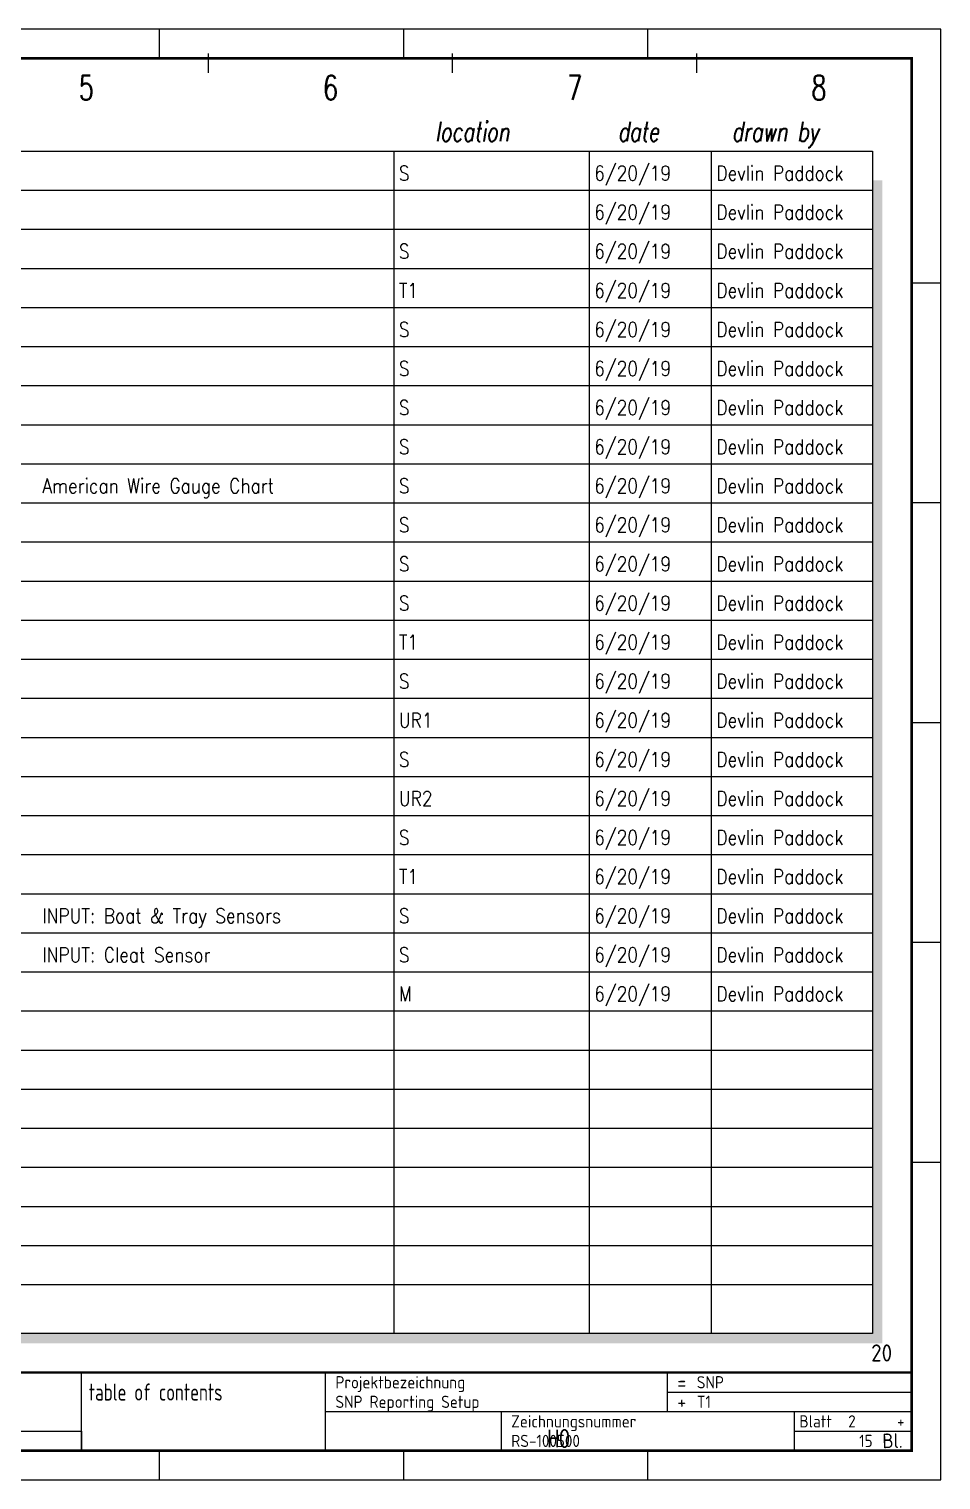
# Model space of a CAD drawing. Extents: x 0 to 420, y 0 to 297.
# Drawn here: x 233.3 to 420, y 0 to 297 of the extents above; entities that cross this region are included whole.
import ezdxf
from ezdxf.enums import TextEntityAlignment as Align

# ---------------------------------------------------------------- set-up
doc = ezdxf.new("R2010")
doc.units = 0
doc.header["$LTSCALE"] = 25
doc.layers.get('0').update_dxf_attribs({"linetype": 'CONTINUOUS'})
for name, color, linetype in [('ECS_LEV_PG_FRAME', 7, 'CONTINUOUS'), ('ECS_LEV_PG_LADDER', 7, 'CONTINUOUS'), ('ECS_LEV_PH_DATA', 7, 'CONTINUOUS'), ('ECS_LEV_PH_LOGO', 7, 'CONTINUOUS'), ('ECS_LXV_LINE', 7, 'CONTINUOUS'), ('ECS_LXV_TEXT', 7, 'CONTINUOUS')]:
    doc.layers.add(name, color=color, linetype=linetype)
doc.styles.add('ISOCP', font='ISOCP.SHX', dxfattribs={"oblique": 0.017453, "height": 1})
doc.styles.add('ROMANS', font='ROMANS.SHX', dxfattribs={"oblique": 0.017453})

# ---------------------------------------------------------------- blocks, each defined once
blk = doc.blocks.new('__TEXT_')
blk = doc.blocks.new('__PHTEXT_')
blk = doc.blocks.new('sylvania')
at = {"layer": 'ECS_LXV_TEXT', "color": 7, "linetype": 'Continuous'}
ref = blk.add_blockref('__TEXT_', (0, 0), dxfattribs=at)
ref.add_attrib('ECS_T_TEXT_0.0', 'H0', dxfattribs={"color": 7, "linetype": 'Continuous', "height": 3.5, "style": 'ROMANS', "width": 0.725}).set_placement((204, 8.5), align=Align.MIDDLE_RIGHT)

msp = doc.modelspace()

# ---------------------------------------------------------------- linework, layer by layer
at = {"extrusion": (0.57735, 0.57735, 0.57735)}
for p, q in [((28, 272), (406, 272)), ((406, 272), (406, 30)), ((386, 30), (28, 30)), ((406, 30), (48, 30))]:
    msp.add_line(p, q, dxfattribs=at)
at = {"layer": 'ECS_LEV_PG_FRAME', "color": 7, "linetype": 'Continuous'}
for p, q in [((420, 297), (0, 297)), ((420, 0), (420, 297)), ((0, 0), (420, 0))]:
    msp.add_line(p, q, dxfattribs=at)
at = {"layer": 'ECS_LEV_PG_LADDER', "linetype": 'Continuous'}
for p, q in [((270, 288), (270, 292)), ((320, 288), (320, 292)), ((370, 288), (370, 292))]:
    msp.add_line(p, q, dxfattribs=at)
at = {"layer": 'ECS_LEV_PH_DATA', "color": 7, "linetype": 'Continuous'}
for p, q in [((420, 297), (0, 297)), ((420, 297), (0, 297)), ((420, 0), (420, 297)), ((420, 0), (420, 297)), ((0, 0), (420, 0)), ((0, 0), (420, 0))]:
    msp.add_line(p, q, dxfattribs=at)
at = {"layer": 'ECS_LEV_PH_DATA', "linetype": 'Continuous'}
for p, q in [((260, 291), (260, 297)), ((310, 291), (310, 297)), ((360, 291), (360, 297))]:
    msp.add_line(p, q, dxfattribs=at)
at = {"layer": 'ECS_LEV_PH_DATA', "color": 7}
for p, q in [((420, 245), (414, 245)), ((420, 200), (414, 200)), ((420, 155), (414, 155)), ((420, 110), (414, 110)), ((420, 65), (414, 65)), ((244, 6), (244, 22)), ((294, 6), (294, 22)), ((364, 14), (364, 22)), ((364, 18), (414, 18)), ((294, 14), (414, 14)), ((330, 6), (330, 14)), ((390, 6), (390, 14)), ((6, 10), (244, 10)), ((244, 10), (244, 6)), ((390, 10), (414, 10)), ((260, 0), (260, 6)), ((310, 0), (310, 6)), ((360, 0), (360, 6))]:
    msp.add_line(p, q, dxfattribs=at)
at = {"layer": 'ECS_LEV_PH_DATA', "color": 7, "const_width": 0.5}
msp.add_lwpolyline([(414, 291), (6, 291), (6, 6), (414, 6)], close=True, dxfattribs=at)
msp.add_lwpolyline([(6, 22), (414, 22)], dxfattribs=at)
at = {"layer": 'ECS_LXV_LINE', "linetype": 'Continuous'}
for p, q in [((308, 30), (308, 272)), ((348, 30), (348, 272)), ((373, 30), (373, 272)), ((28, 264), (406, 264)), ((28, 256), (406, 256)), ((28, 248), (406, 248)), ((28, 240), (406, 240)), ((28, 232), (406, 232)), ((28, 224), (406, 224)), ((28, 216), (406, 216)), ((28, 208), (406, 208)), ((28, 200), (406, 200)), ((28, 192), (406, 192)), ((28, 184), (406, 184)), ((28, 176), (406, 176)), ((28, 168), (406, 168)), ((28, 160), (406, 160)), ((28, 152), (406, 152)), ((28, 144), (406, 144)), ((28, 136), (406, 136)), ((28, 128), (406, 128)), ((28, 120), (406, 120)), ((28, 112), (406, 112)), ((28, 104), (406, 104)), ((28, 96), (406, 96)), ((28, 88), (406, 88)), ((28, 80), (406, 80)), ((28, 72), (406, 72)), ((28, 64), (406, 64)), ((28, 56), (406, 56)), ((28, 48), (406, 48)), ((28, 40), (406, 40))]:
    msp.add_line(p, q, dxfattribs=at)
at = {"layer": 'ECS_LXV_LINE'}
for points in [[(406, 266), (408, 266), (406, 30), (408, 30)], [(38, 30), (408, 30), (38, 28), (408, 28)]]:
    msp.add_solid(points, dxfattribs=at)

# ---------------------------------------------------------------- block references
at = {"layer": 'ECS_LEV_PG_LADDER', "linetype": 'Continuous'}
ref = msp.add_blockref('__TEXT_', (0, 292), dxfattribs=at)
ref.add_attrib('?', '5', dxfattribs={"linetype": 'Continuous', "height": 5, "style": 'ROMANS', "width": 0.725}).set_placement((245, 285), align=Align.MIDDLE_CENTER)
ref = msp.add_blockref('__TEXT_', (0, 292), dxfattribs=at)
ref.add_attrib('?', '6', dxfattribs={"linetype": 'Continuous', "height": 5, "style": 'ROMANS', "width": 0.725}).set_placement((295, 285), align=Align.MIDDLE_CENTER)
ref = msp.add_blockref('__TEXT_', (0, 292), dxfattribs=at)
ref.add_attrib('?', '7', dxfattribs={"linetype": 'Continuous', "height": 5, "style": 'ROMANS', "width": 0.725}).set_placement((345, 285), align=Align.MIDDLE_CENTER)
ref = msp.add_blockref('__TEXT_', (0, 292), dxfattribs=at)
ref.add_attrib('?', '8', dxfattribs={"linetype": 'Continuous', "height": 5, "style": 'ROMANS', "width": 0.725}).set_placement((395, 285), align=Align.MIDDLE_CENTER)
at = {"layer": 'ECS_LEV_PH_DATA', "linetype": 'Continuous'}
ref = msp.add_blockref('__PHTEXT_', (0, 0), dxfattribs=at)
ref.add_attrib('?NEXTPGNO_0.0', '20', dxfattribs={"height": 3.5, "style": 'ISOCP'}).set_placement((410, 26), align=Align.MIDDLE_RIGHT)
ref = msp.add_blockref('__TEXT_', (0, 0), dxfattribs=at)
ref.add_attrib('ECS_T_TEXT_0.0', 'Projektbezeichnung', dxfattribs={"linetype": 'Continuous', "height": 2.5, "style": 'ISOCP'}).set_placement((296, 20), align=Align.MIDDLE_LEFT)
ref = msp.add_blockref('__PHTEXT_', (0, 0), dxfattribs=at)
ref.add_attrib('?INSTALL_0.0', 'SNP', dxfattribs={"height": 2.5, "style": 'ISOCP'}).set_placement((370, 20), align=Align.MIDDLE_LEFT)
ref = msp.add_blockref('__PHTEXT_', (0, 0), dxfattribs=at)
ref.add_attrib('?PGDESCR01_0.1', 'table of contents', dxfattribs={"height": 3.5, "style": 'ISOCP', "width": 0.8}).set_placement((245.5, 18), align=Align.MIDDLE_LEFT)
ref = msp.add_blockref('__TEXT_', (0, 0), dxfattribs=at)
ref.add_attrib('ECS_T_TEXT_0.0', '=', dxfattribs={"linetype": 'Continuous', "height": 3, "rotation": 1, "style": 'ISOCP'}).set_placement((366, 20), align=Align.MIDDLE_LEFT)
ref = msp.add_blockref('__PHTEXT_', (0, 0), dxfattribs=at)
ref.add_attrib('?TITLE01_0.0', 'SNP Reporting Setup', dxfattribs={"height": 2.5, "style": 'ISOCP'}).set_placement((296, 16), align=Align.MIDDLE_LEFT)
ref = msp.add_blockref('__TEXT_', (0, 0), dxfattribs=at)
ref.add_attrib('ECS_T_TEXT_0.0', '+', dxfattribs={"linetype": 'Continuous', "height": 3, "rotation": 1, "style": 'ISOCP'}).set_placement((366, 16), align=Align.MIDDLE_LEFT)
ref = msp.add_blockref('__PHTEXT_', (0, 0), dxfattribs=at)
ref.add_attrib('?LOCATION_0.0', 'T1', dxfattribs={"height": 2.5, "style": 'ISOCP'}).set_placement((370, 16), align=Align.MIDDLE_LEFT)
ref = msp.add_blockref('__TEXT_', (0, 0), dxfattribs=at)
ref.add_attrib('ECS_T_TEXT_0.0', 'Zeichnungsnummer', dxfattribs={"linetype": 'Continuous', "height": 2.5, "style": 'ISOCP'}).set_placement((332, 12), align=Align.MIDDLE_LEFT)
ref = msp.add_blockref('__TEXT_', (0, 0), dxfattribs=at)
ref.add_attrib('ECS_T_TEXT_0.0', 'Blatt', dxfattribs={"linetype": 'Continuous', "height": 2.5, "style": 'ISOCP'}).set_placement((391, 12), align=Align.MIDDLE_LEFT)
ref = msp.add_blockref('__PHTEXT_', (0, 0), dxfattribs=at)
ref.add_attrib('?PAGE_0.0', '2', dxfattribs={"height": 2.5, "style": 'ISOCP'}).set_placement((401, 12), align=Align.MIDDLE_LEFT)
ref = msp.add_blockref('__PHTEXT_', (0, 0), dxfattribs=at)
ref.add_attrib('?NEXTPGFL_0.0', '+', dxfattribs={"height": 2.5, "style": 'ISOCP'}).set_placement((411, 12), align=Align.MIDDLE_LEFT)
ref = msp.add_blockref('__PHTEXT_', (0, 0), dxfattribs=at)
ref.add_attrib('?TITLE03_0.0', 'RS-100500', dxfattribs={"height": 2.5, "style": 'ISOCP'}).set_placement((332, 8), align=Align.MIDDLE_LEFT)
ref = msp.add_blockref('__PHTEXT_', (0, 0), dxfattribs=at)
ref.add_attrib('?INPGNO_0.0', '15', dxfattribs={"height": 2.5, "style": 'ISOCP'}).set_placement((406, 8), align=Align.MIDDLE_RIGHT)
ref = msp.add_blockref('__TEXT_', (0, 0), dxfattribs=at)
ref.add_attrib('ECS_T_TEXT_0.0', 'Bl.', dxfattribs={"linetype": 'Continuous', "height": 3, "rotation": 1, "style": 'ISOCP'}).set_placement((408, 8), align=Align.MIDDLE_LEFT)
at = {"layer": 'ECS_LEV_PH_LOGO', "color": 7}
msp.add_blockref('sylvania', (140, 0), dxfattribs=at)
at = {"layer": 'ECS_LXV_TEXT', "linetype": 'Continuous'}
ref = msp.add_blockref('__TEXT_', (0, 0), dxfattribs=at)
ref.add_attrib('ECS_T_TEXT_0.1', 'location', dxfattribs={"height": 4, "style": 'ROMANS', "oblique": 10, "width": 0.725}).set_placement((324, 276), align=Align.MIDDLE_CENTER)
ref = msp.add_blockref('__TEXT_', (0, 0), dxfattribs=at)
ref.add_attrib('ECS_T_TEXT_0.1', 'date', dxfattribs={"height": 4, "style": 'ROMANS', "oblique": 10, "width": 0.725}).set_placement((358, 276), align=Align.MIDDLE_CENTER)
ref = msp.add_blockref('__TEXT_', (0, 0), dxfattribs=at)
ref.add_attrib('ECS_T_TEXT_0.1', 'drawn by', dxfattribs={"height": 4, "style": 'ROMANS', "oblique": 10, "width": 0.725}).set_placement((386, 276), align=Align.MIDDLE_CENTER)
at = {"layer": 'ECS_LXV_TEXT', "color": 7, "linetype": 'Continuous'}
ref = msp.add_blockref('__TEXT_', (0, 0), dxfattribs=at)
ref.add_attrib('ECS_T_TEXT_0.0', 'S', dxfattribs={"color": 7, "height": 3, "style": 'ROMANS', "width": 0.85}).set_placement((309, 267.5), align=Align.MIDDLE_LEFT)
ref = msp.add_blockref('__TEXT_', (0, 0), dxfattribs=at)
ref.add_attrib('ECS_T_TEXT_0.0', '6/20/19', dxfattribs={"color": 7, "height": 3, "style": 'ROMANS', "width": 0.85}).set_placement((349, 267.5), align=Align.MIDDLE_LEFT)
ref = msp.add_blockref('__TEXT_', (0, 0), dxfattribs=at)
ref.add_attrib('ECS_T_TEXT_0.0', 'Devlin Paddock', dxfattribs={"color": 7, "height": 3, "style": 'ROMANS', "width": 0.85}).set_placement((374, 267.5), align=Align.MIDDLE_LEFT)
ref = msp.add_blockref('__TEXT_', (0, 0), dxfattribs=at)
ref.add_attrib('ECS_T_TEXT_0.0', '6/20/19', dxfattribs={"color": 7, "height": 3, "style": 'ROMANS', "width": 0.85}).set_placement((349, 259.5), align=Align.MIDDLE_LEFT)
ref = msp.add_blockref('__TEXT_', (0, 0), dxfattribs=at)
ref.add_attrib('ECS_T_TEXT_0.0', 'Devlin Paddock', dxfattribs={"color": 7, "height": 3, "style": 'ROMANS', "width": 0.85}).set_placement((374, 259.5), align=Align.MIDDLE_LEFT)
ref = msp.add_blockref('__TEXT_', (0, 0), dxfattribs=at)
ref.add_attrib('ECS_T_TEXT_0.0', 'S', dxfattribs={"color": 7, "height": 3, "style": 'ROMANS', "width": 0.85}).set_placement((309, 251.5), align=Align.MIDDLE_LEFT)
ref = msp.add_blockref('__TEXT_', (0, 0), dxfattribs=at)
ref.add_attrib('ECS_T_TEXT_0.0', '6/20/19', dxfattribs={"color": 7, "height": 3, "style": 'ROMANS', "width": 0.85}).set_placement((349, 251.5), align=Align.MIDDLE_LEFT)
ref = msp.add_blockref('__TEXT_', (0, 0), dxfattribs=at)
ref.add_attrib('ECS_T_TEXT_0.0', 'Devlin Paddock', dxfattribs={"color": 7, "height": 3, "style": 'ROMANS', "width": 0.85}).set_placement((374, 251.5), align=Align.MIDDLE_LEFT)
ref = msp.add_blockref('__TEXT_', (0, 0), dxfattribs=at)
ref.add_attrib('ECS_T_TEXT_0.0', 'T1', dxfattribs={"color": 7, "height": 3, "style": 'ROMANS', "width": 0.85}).set_placement((309, 243.5), align=Align.MIDDLE_LEFT)
ref = msp.add_blockref('__TEXT_', (0, 0), dxfattribs=at)
ref.add_attrib('ECS_T_TEXT_0.0', '6/20/19', dxfattribs={"color": 7, "height": 3, "style": 'ROMANS', "width": 0.85}).set_placement((349, 243.5), align=Align.MIDDLE_LEFT)
ref = msp.add_blockref('__TEXT_', (0, 0), dxfattribs=at)
ref.add_attrib('ECS_T_TEXT_0.0', 'Devlin Paddock', dxfattribs={"color": 7, "height": 3, "style": 'ROMANS', "width": 0.85}).set_placement((374, 243.5), align=Align.MIDDLE_LEFT)
ref = msp.add_blockref('__TEXT_', (0, 0), dxfattribs=at)
ref.add_attrib('ECS_T_TEXT_0.0', 'S', dxfattribs={"color": 7, "height": 3, "style": 'ROMANS', "width": 0.85}).set_placement((309, 235.5), align=Align.MIDDLE_LEFT)
ref = msp.add_blockref('__TEXT_', (0, 0), dxfattribs=at)
ref.add_attrib('ECS_T_TEXT_0.0', '6/20/19', dxfattribs={"color": 7, "height": 3, "style": 'ROMANS', "width": 0.85}).set_placement((349, 235.5), align=Align.MIDDLE_LEFT)
ref = msp.add_blockref('__TEXT_', (0, 0), dxfattribs=at)
ref.add_attrib('ECS_T_TEXT_0.0', 'Devlin Paddock', dxfattribs={"color": 7, "height": 3, "style": 'ROMANS', "width": 0.85}).set_placement((374, 235.5), align=Align.MIDDLE_LEFT)
ref = msp.add_blockref('__TEXT_', (0, 0), dxfattribs=at)
ref.add_attrib('ECS_T_TEXT_0.0', 'S', dxfattribs={"color": 7, "height": 3, "style": 'ROMANS', "width": 0.85}).set_placement((309, 227.5), align=Align.MIDDLE_LEFT)
ref = msp.add_blockref('__TEXT_', (0, 0), dxfattribs=at)
ref.add_attrib('ECS_T_TEXT_0.0', '6/20/19', dxfattribs={"color": 7, "height": 3, "style": 'ROMANS', "width": 0.85}).set_placement((349, 227.5), align=Align.MIDDLE_LEFT)
ref = msp.add_blockref('__TEXT_', (0, 0), dxfattribs=at)
ref.add_attrib('ECS_T_TEXT_0.0', 'Devlin Paddock', dxfattribs={"color": 7, "height": 3, "style": 'ROMANS', "width": 0.85}).set_placement((374, 227.5), align=Align.MIDDLE_LEFT)
ref = msp.add_blockref('__TEXT_', (0, 0), dxfattribs=at)
ref.add_attrib('ECS_T_TEXT_0.0', 'S', dxfattribs={"color": 7, "height": 3, "style": 'ROMANS', "width": 0.85}).set_placement((309, 219.5), align=Align.MIDDLE_LEFT)
ref = msp.add_blockref('__TEXT_', (0, 0), dxfattribs=at)
ref.add_attrib('ECS_T_TEXT_0.0', '6/20/19', dxfattribs={"color": 7, "height": 3, "style": 'ROMANS', "width": 0.85}).set_placement((349, 219.5), align=Align.MIDDLE_LEFT)
ref = msp.add_blockref('__TEXT_', (0, 0), dxfattribs=at)
ref.add_attrib('ECS_T_TEXT_0.0', 'Devlin Paddock', dxfattribs={"color": 7, "height": 3, "style": 'ROMANS', "width": 0.85}).set_placement((374, 219.5), align=Align.MIDDLE_LEFT)
ref = msp.add_blockref('__TEXT_', (0, 0), dxfattribs=at)
ref.add_attrib('ECS_T_TEXT_0.0', 'S', dxfattribs={"color": 7, "height": 3, "style": 'ROMANS', "width": 0.85}).set_placement((309, 211.5), align=Align.MIDDLE_LEFT)
ref = msp.add_blockref('__TEXT_', (0, 0), dxfattribs=at)
ref.add_attrib('ECS_T_TEXT_0.0', '6/20/19', dxfattribs={"color": 7, "height": 3, "style": 'ROMANS', "width": 0.85}).set_placement((349, 211.5), align=Align.MIDDLE_LEFT)
ref = msp.add_blockref('__TEXT_', (0, 0), dxfattribs=at)
ref.add_attrib('ECS_T_TEXT_0.0', 'Devlin Paddock', dxfattribs={"color": 7, "height": 3, "style": 'ROMANS', "width": 0.85}).set_placement((374, 211.5), align=Align.MIDDLE_LEFT)
ref = msp.add_blockref('__TEXT_', (0, 0), dxfattribs=at)
ref.add_attrib('ECS_T_TEXT_0.0', 'American Wire Gauge Chart', dxfattribs={"color": 7, "height": 3, "style": 'ROMANS', "width": 0.85}).set_placement((236, 203.5), align=Align.MIDDLE_LEFT)
ref = msp.add_blockref('__TEXT_', (0, 0), dxfattribs=at)
ref.add_attrib('ECS_T_TEXT_0.0', 'S', dxfattribs={"color": 7, "height": 3, "style": 'ROMANS', "width": 0.85}).set_placement((309, 203.5), align=Align.MIDDLE_LEFT)
ref = msp.add_blockref('__TEXT_', (0, 0), dxfattribs=at)
ref.add_attrib('ECS_T_TEXT_0.0', '6/20/19', dxfattribs={"color": 7, "height": 3, "style": 'ROMANS', "width": 0.85}).set_placement((349, 203.5), align=Align.MIDDLE_LEFT)
ref = msp.add_blockref('__TEXT_', (0, 0), dxfattribs=at)
ref.add_attrib('ECS_T_TEXT_0.0', 'Devlin Paddock', dxfattribs={"color": 7, "height": 3, "style": 'ROMANS', "width": 0.85}).set_placement((374, 203.5), align=Align.MIDDLE_LEFT)
ref = msp.add_blockref('__TEXT_', (0, 0), dxfattribs=at)
ref.add_attrib('ECS_T_TEXT_0.0', 'S', dxfattribs={"color": 7, "height": 3, "style": 'ROMANS', "width": 0.85}).set_placement((309, 195.5), align=Align.MIDDLE_LEFT)
ref = msp.add_blockref('__TEXT_', (0, 0), dxfattribs=at)
ref.add_attrib('ECS_T_TEXT_0.0', '6/20/19', dxfattribs={"color": 7, "height": 3, "style": 'ROMANS', "width": 0.85}).set_placement((349, 195.5), align=Align.MIDDLE_LEFT)
ref = msp.add_blockref('__TEXT_', (0, 0), dxfattribs=at)
ref.add_attrib('ECS_T_TEXT_0.0', 'Devlin Paddock', dxfattribs={"color": 7, "height": 3, "style": 'ROMANS', "width": 0.85}).set_placement((374, 195.5), align=Align.MIDDLE_LEFT)
ref = msp.add_blockref('__TEXT_', (0, 0), dxfattribs=at)
ref.add_attrib('ECS_T_TEXT_0.0', 'S', dxfattribs={"color": 7, "height": 3, "style": 'ROMANS', "width": 0.85}).set_placement((309, 187.5), align=Align.MIDDLE_LEFT)
ref = msp.add_blockref('__TEXT_', (0, 0), dxfattribs=at)
ref.add_attrib('ECS_T_TEXT_0.0', '6/20/19', dxfattribs={"color": 7, "height": 3, "style": 'ROMANS', "width": 0.85}).set_placement((349, 187.5), align=Align.MIDDLE_LEFT)
ref = msp.add_blockref('__TEXT_', (0, 0), dxfattribs=at)
ref.add_attrib('ECS_T_TEXT_0.0', 'Devlin Paddock', dxfattribs={"color": 7, "height": 3, "style": 'ROMANS', "width": 0.85}).set_placement((374, 187.5), align=Align.MIDDLE_LEFT)
ref = msp.add_blockref('__TEXT_', (0, 0), dxfattribs=at)
ref.add_attrib('ECS_T_TEXT_0.0', '6/20/19', dxfattribs={"color": 7, "height": 3, "style": 'ROMANS', "width": 0.85}).set_placement((349, 179.5), align=Align.MIDDLE_LEFT)
ref = msp.add_blockref('__TEXT_', (0, 0), dxfattribs=at)
ref.add_attrib('ECS_T_TEXT_0.0', 'S', dxfattribs={"color": 7, "height": 3, "style": 'ROMANS', "width": 0.85}).set_placement((309, 179.5), align=Align.MIDDLE_LEFT)
ref = msp.add_blockref('__TEXT_', (0, 0), dxfattribs=at)
ref.add_attrib('ECS_T_TEXT_0.0', 'Devlin Paddock', dxfattribs={"color": 7, "height": 3, "style": 'ROMANS', "width": 0.85}).set_placement((374, 179.5), align=Align.MIDDLE_LEFT)
ref = msp.add_blockref('__TEXT_', (0, 0), dxfattribs=at)
ref.add_attrib('ECS_T_TEXT_0.0', 'T1', dxfattribs={"color": 7, "height": 3, "style": 'ROMANS', "width": 0.85}).set_placement((309, 171.5), align=Align.MIDDLE_LEFT)
ref = msp.add_blockref('__TEXT_', (0, 0), dxfattribs=at)
ref.add_attrib('ECS_T_TEXT_0.0', '6/20/19', dxfattribs={"color": 7, "height": 3, "style": 'ROMANS', "width": 0.85}).set_placement((349, 171.5), align=Align.MIDDLE_LEFT)
ref = msp.add_blockref('__TEXT_', (0, 0), dxfattribs=at)
ref.add_attrib('ECS_T_TEXT_0.0', 'Devlin Paddock', dxfattribs={"color": 7, "height": 3, "style": 'ROMANS', "width": 0.85}).set_placement((374, 171.5), align=Align.MIDDLE_LEFT)
ref = msp.add_blockref('__TEXT_', (0, 0), dxfattribs=at)
ref.add_attrib('ECS_T_TEXT_0.0', 'S', dxfattribs={"color": 7, "height": 3, "style": 'ROMANS', "width": 0.85}).set_placement((309, 163.5), align=Align.MIDDLE_LEFT)
ref = msp.add_blockref('__TEXT_', (0, 0), dxfattribs=at)
ref.add_attrib('ECS_T_TEXT_0.0', '6/20/19', dxfattribs={"color": 7, "height": 3, "style": 'ROMANS', "width": 0.85}).set_placement((349, 163.5), align=Align.MIDDLE_LEFT)
ref = msp.add_blockref('__TEXT_', (0, 0), dxfattribs=at)
ref.add_attrib('ECS_T_TEXT_0.0', 'Devlin Paddock', dxfattribs={"color": 7, "height": 3, "style": 'ROMANS', "width": 0.85}).set_placement((374, 163.5), align=Align.MIDDLE_LEFT)
ref = msp.add_blockref('__TEXT_', (0, 0), dxfattribs=at)
ref.add_attrib('ECS_T_TEXT_0.0', '6/20/19', dxfattribs={"color": 7, "height": 3, "style": 'ROMANS', "width": 0.85}).set_placement((349, 155.5), align=Align.MIDDLE_LEFT)
ref = msp.add_blockref('__TEXT_', (0, 0), dxfattribs=at)
ref.add_attrib('ECS_T_TEXT_0.0', 'UR1', dxfattribs={"color": 7, "height": 3, "style": 'ROMANS', "width": 0.85}).set_placement((309, 155.5), align=Align.MIDDLE_LEFT)
ref = msp.add_blockref('__TEXT_', (0, 0), dxfattribs=at)
ref.add_attrib('ECS_T_TEXT_0.0', 'Devlin Paddock', dxfattribs={"color": 7, "height": 3, "style": 'ROMANS', "width": 0.85}).set_placement((374, 155.5), align=Align.MIDDLE_LEFT)
ref = msp.add_blockref('__TEXT_', (0, 0), dxfattribs=at)
ref.add_attrib('ECS_T_TEXT_0.0', 'S', dxfattribs={"color": 7, "height": 3, "style": 'ROMANS', "width": 0.85}).set_placement((309, 147.5), align=Align.MIDDLE_LEFT)
ref = msp.add_blockref('__TEXT_', (0, 0), dxfattribs=at)
ref.add_attrib('ECS_T_TEXT_0.0', '6/20/19', dxfattribs={"color": 7, "height": 3, "style": 'ROMANS', "width": 0.85}).set_placement((349, 147.5), align=Align.MIDDLE_LEFT)
ref = msp.add_blockref('__TEXT_', (0, 0), dxfattribs=at)
ref.add_attrib('ECS_T_TEXT_0.0', 'Devlin Paddock', dxfattribs={"color": 7, "height": 3, "style": 'ROMANS', "width": 0.85}).set_placement((374, 147.5), align=Align.MIDDLE_LEFT)
ref = msp.add_blockref('__TEXT_', (0, 0), dxfattribs=at)
ref.add_attrib('ECS_T_TEXT_0.0', 'UR2', dxfattribs={"color": 7, "height": 3, "style": 'ROMANS', "width": 0.85}).set_placement((309, 139.5), align=Align.MIDDLE_LEFT)
ref = msp.add_blockref('__TEXT_', (0, 0), dxfattribs=at)
ref.add_attrib('ECS_T_TEXT_0.0', '6/20/19', dxfattribs={"color": 7, "height": 3, "style": 'ROMANS', "width": 0.85}).set_placement((349, 139.5), align=Align.MIDDLE_LEFT)
ref = msp.add_blockref('__TEXT_', (0, 0), dxfattribs=at)
ref.add_attrib('ECS_T_TEXT_0.0', 'Devlin Paddock', dxfattribs={"color": 7, "height": 3, "style": 'ROMANS', "width": 0.85}).set_placement((374, 139.5), align=Align.MIDDLE_LEFT)
ref = msp.add_blockref('__TEXT_', (0, 0), dxfattribs=at)
ref.add_attrib('ECS_T_TEXT_0.0', 'S', dxfattribs={"color": 7, "height": 3, "style": 'ROMANS', "width": 0.85}).set_placement((309, 131.5), align=Align.MIDDLE_LEFT)
ref = msp.add_blockref('__TEXT_', (0, 0), dxfattribs=at)
ref.add_attrib('ECS_T_TEXT_0.0', '6/20/19', dxfattribs={"color": 7, "height": 3, "style": 'ROMANS', "width": 0.85}).set_placement((349, 131.5), align=Align.MIDDLE_LEFT)
ref = msp.add_blockref('__TEXT_', (0, 0), dxfattribs=at)
ref.add_attrib('ECS_T_TEXT_0.0', 'Devlin Paddock', dxfattribs={"color": 7, "height": 3, "style": 'ROMANS', "width": 0.85}).set_placement((374, 131.5), align=Align.MIDDLE_LEFT)
ref = msp.add_blockref('__TEXT_', (0, 0), dxfattribs=at)
ref.add_attrib('ECS_T_TEXT_0.0', 'T1', dxfattribs={"color": 7, "height": 3, "style": 'ROMANS', "width": 0.85}).set_placement((309, 123.5), align=Align.MIDDLE_LEFT)
ref = msp.add_blockref('__TEXT_', (0, 0), dxfattribs=at)
ref.add_attrib('ECS_T_TEXT_0.0', '6/20/19', dxfattribs={"color": 7, "height": 3, "style": 'ROMANS', "width": 0.85}).set_placement((349, 123.5), align=Align.MIDDLE_LEFT)
ref = msp.add_blockref('__TEXT_', (0, 0), dxfattribs=at)
ref.add_attrib('ECS_T_TEXT_0.0', 'Devlin Paddock', dxfattribs={"color": 7, "height": 3, "style": 'ROMANS', "width": 0.85}).set_placement((374, 123.5), align=Align.MIDDLE_LEFT)
ref = msp.add_blockref('__TEXT_', (0, 0), dxfattribs=at)
ref.add_attrib('ECS_T_TEXT_0.0', 'INPUT: Boat & Tray Sensors', dxfattribs={"color": 7, "height": 3, "style": 'ROMANS', "width": 0.85}).set_placement((236, 115.5), align=Align.MIDDLE_LEFT)
ref = msp.add_blockref('__TEXT_', (0, 0), dxfattribs=at)
ref.add_attrib('ECS_T_TEXT_0.0', 'S', dxfattribs={"color": 7, "height": 3, "style": 'ROMANS', "width": 0.85}).set_placement((309, 115.5), align=Align.MIDDLE_LEFT)
ref = msp.add_blockref('__TEXT_', (0, 0), dxfattribs=at)
ref.add_attrib('ECS_T_TEXT_0.0', '6/20/19', dxfattribs={"color": 7, "height": 3, "style": 'ROMANS', "width": 0.85}).set_placement((349, 115.5), align=Align.MIDDLE_LEFT)
ref = msp.add_blockref('__TEXT_', (0, 0), dxfattribs=at)
ref.add_attrib('ECS_T_TEXT_0.0', 'Devlin Paddock', dxfattribs={"color": 7, "height": 3, "style": 'ROMANS', "width": 0.85}).set_placement((374, 115.5), align=Align.MIDDLE_LEFT)
ref = msp.add_blockref('__TEXT_', (0, 0), dxfattribs=at)
ref.add_attrib('ECS_T_TEXT_0.0', 'INPUT: Cleat Sensor', dxfattribs={"color": 7, "height": 3, "style": 'ROMANS', "width": 0.85}).set_placement((236, 107.5), align=Align.MIDDLE_LEFT)
ref = msp.add_blockref('__TEXT_', (0, 0), dxfattribs=at)
ref.add_attrib('ECS_T_TEXT_0.0', 'S', dxfattribs={"color": 7, "height": 3, "style": 'ROMANS', "width": 0.85}).set_placement((309, 107.5), align=Align.MIDDLE_LEFT)
ref = msp.add_blockref('__TEXT_', (0, 0), dxfattribs=at)
ref.add_attrib('ECS_T_TEXT_0.0', '6/20/19', dxfattribs={"color": 7, "height": 3, "style": 'ROMANS', "width": 0.85}).set_placement((349, 107.5), align=Align.MIDDLE_LEFT)
ref = msp.add_blockref('__TEXT_', (0, 0), dxfattribs=at)
ref.add_attrib('ECS_T_TEXT_0.0', 'Devlin Paddock', dxfattribs={"color": 7, "height": 3, "style": 'ROMANS', "width": 0.85}).set_placement((374, 107.5), align=Align.MIDDLE_LEFT)
ref = msp.add_blockref('__TEXT_', (0, 0), dxfattribs=at)
ref.add_attrib('ECS_T_TEXT_0.0', 'M', dxfattribs={"color": 7, "height": 3, "style": 'ROMANS', "width": 0.85}).set_placement((309, 99.5), align=Align.MIDDLE_LEFT)
ref = msp.add_blockref('__TEXT_', (0, 0), dxfattribs=at)
ref.add_attrib('ECS_T_TEXT_0.0', '6/20/19', dxfattribs={"color": 7, "height": 3, "style": 'ROMANS', "width": 0.85}).set_placement((349, 99.5), align=Align.MIDDLE_LEFT)
ref = msp.add_blockref('__TEXT_', (0, 0), dxfattribs=at)
ref.add_attrib('ECS_T_TEXT_0.0', 'Devlin Paddock', dxfattribs={"color": 7, "height": 3, "style": 'ROMANS', "width": 0.85}).set_placement((374, 99.5), align=Align.MIDDLE_LEFT)

doc.saveas('drawing.dxf')
